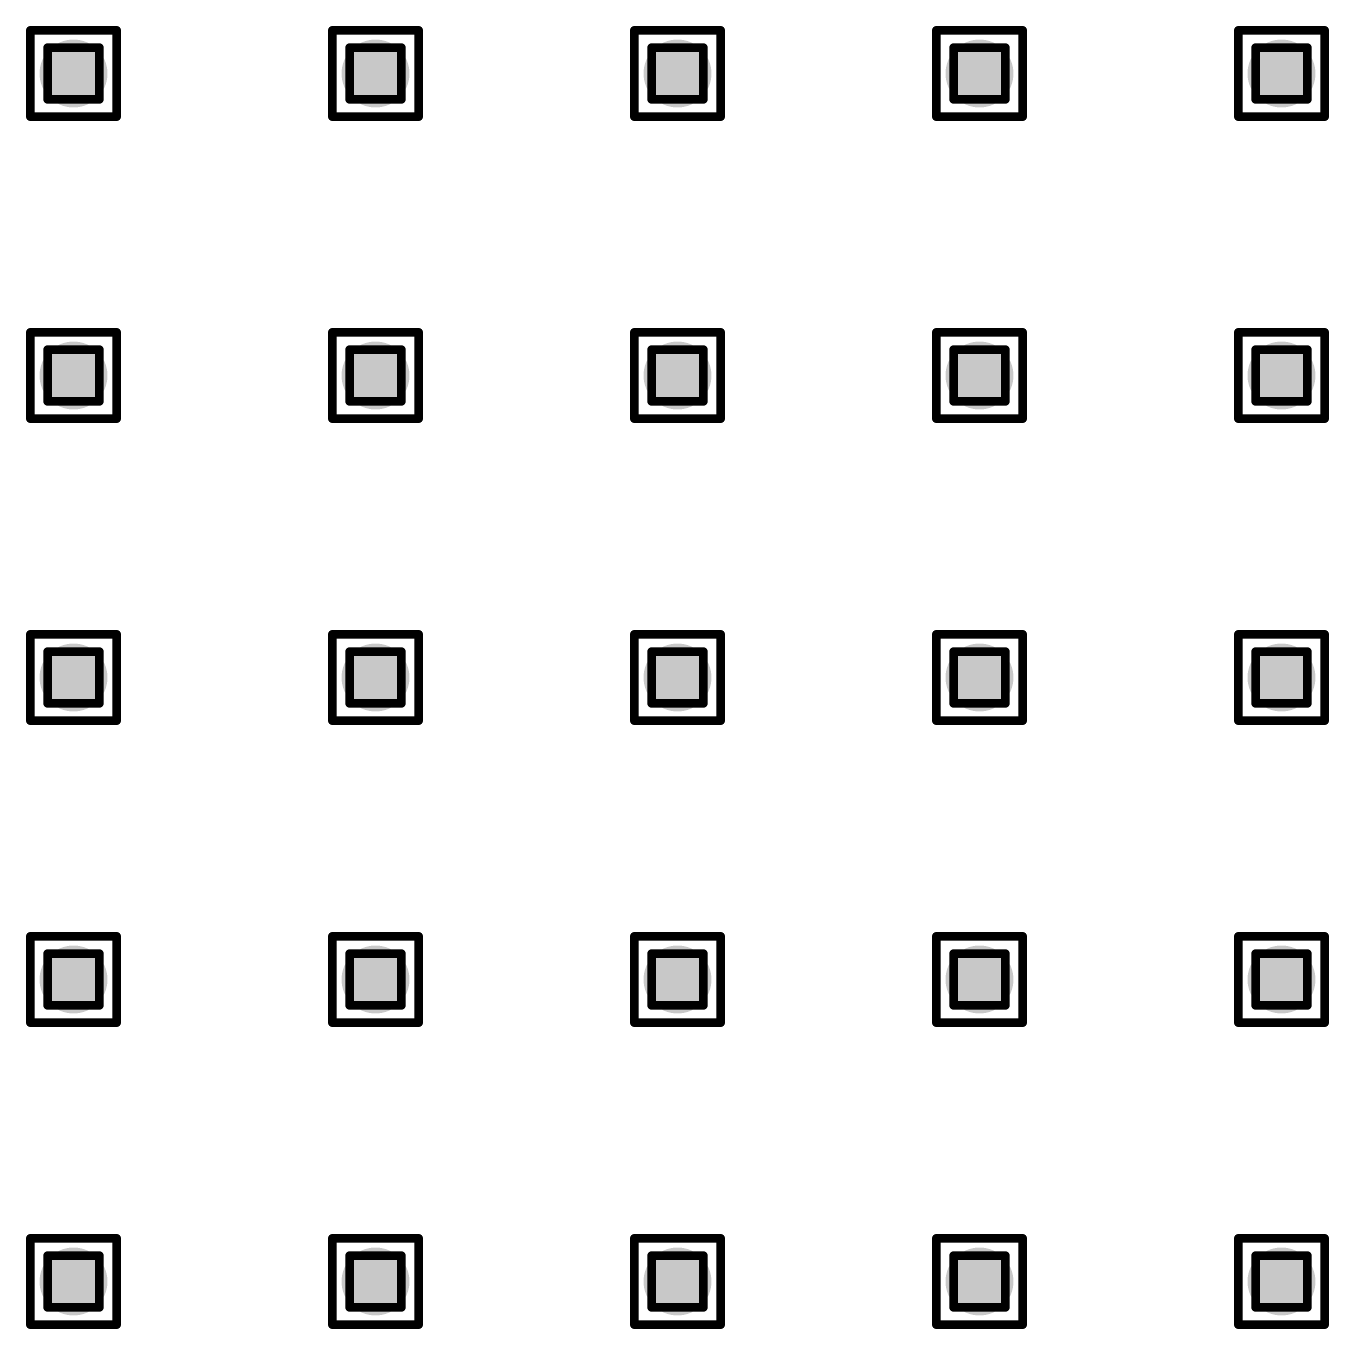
# Model space of a CAD drawing. Header units: millimetres. Extents: x -25 to 478, y -31 to 252.
# Drawn here: x 29.51 to 37.19, y 16.18 to 23.85 of the extents above; entities that cross this region are included whole.
import ezdxf

# ---------------------------------------------------------------- set-up
doc = ezdxf.new("R2010")
doc.units = ezdxf.units.MM
doc.layers.add('DrillDrawing', color=1, linetype='Continuous')
doc.layers.add('ViaHoleLayer', color=16, linetype='Continuous')

msp = doc.modelspace()

# ---------------------------------------------------------------- hatches: boundary and pattern name
at = {"layer": 'ViaHoleLayer'}
h = msp.add_hatch(color=16, dxfattribs=at)
edge = h.paths.add_edge_path()
edge.add_arc((29.7942, 23.5712), 0.2, 0, 360)
h = msp.add_hatch(color=16, dxfattribs=at)
edge = h.paths.add_edge_path()
edge.add_arc((31.5722, 23.5712), 0.2, 0, 360)
h = msp.add_hatch(color=16, dxfattribs=at)
edge = h.paths.add_edge_path()
edge.add_arc((33.3502, 23.5712), 0.2, 0, 360)
h = msp.add_hatch(color=16, dxfattribs=at)
edge = h.paths.add_edge_path()
edge.add_arc((35.1282, 23.5712), 0.2, 0, 360)
h = msp.add_hatch(color=16, dxfattribs=at)
edge = h.paths.add_edge_path()
edge.add_arc((36.9062, 23.5712), 0.2, 0, 360)
h = msp.add_hatch(color=16, dxfattribs=at)
edge = h.paths.add_edge_path()
edge.add_arc((29.7942, 21.7932), 0.2, 0, 360)
h = msp.add_hatch(color=16, dxfattribs=at)
edge = h.paths.add_edge_path()
edge.add_arc((31.5722, 21.7932), 0.2, 0, 360)
h = msp.add_hatch(color=16, dxfattribs=at)
edge = h.paths.add_edge_path()
edge.add_arc((33.3502, 21.7932), 0.2, 0, 360)
h = msp.add_hatch(color=16, dxfattribs=at)
edge = h.paths.add_edge_path()
edge.add_arc((35.1282, 21.7932), 0.2, 0, 360)
h = msp.add_hatch(color=16, dxfattribs=at)
edge = h.paths.add_edge_path()
edge.add_arc((36.9062, 21.7932), 0.2, 0, 360)
h = msp.add_hatch(color=16, dxfattribs=at)
edge = h.paths.add_edge_path()
edge.add_arc((29.7942, 20.0152), 0.2, 0, 360)
h = msp.add_hatch(color=16, dxfattribs=at)
edge = h.paths.add_edge_path()
edge.add_arc((31.5722, 20.0152), 0.2, 0, 360)
h = msp.add_hatch(color=16, dxfattribs=at)
edge = h.paths.add_edge_path()
edge.add_arc((33.3502, 20.0152), 0.2, 0, 360)
h = msp.add_hatch(color=16, dxfattribs=at)
edge = h.paths.add_edge_path()
edge.add_arc((35.1282, 20.0152), 0.2, 0, 360)
h = msp.add_hatch(color=16, dxfattribs=at)
edge = h.paths.add_edge_path()
edge.add_arc((36.9062, 20.0152), 0.2, 0, 360)
h = msp.add_hatch(color=16, dxfattribs=at)
edge = h.paths.add_edge_path()
edge.add_arc((29.7942, 18.2372), 0.2, 0, 360)
h = msp.add_hatch(color=16, dxfattribs=at)
edge = h.paths.add_edge_path()
edge.add_arc((31.5722, 18.2372), 0.2, 0, 360)
h = msp.add_hatch(color=16, dxfattribs=at)
edge = h.paths.add_edge_path()
edge.add_arc((33.3502, 18.2372), 0.2, 0, 360)
h = msp.add_hatch(color=16, dxfattribs=at)
edge = h.paths.add_edge_path()
edge.add_arc((35.1282, 18.2372), 0.2, 0, 360)
h = msp.add_hatch(color=16, dxfattribs=at)
edge = h.paths.add_edge_path()
edge.add_arc((36.9062, 18.2372), 0.2, 0, 360)
h = msp.add_hatch(color=16, dxfattribs=at)
edge = h.paths.add_edge_path()
edge.add_arc((29.7942, 16.4592), 0.2, 0, 360)
h = msp.add_hatch(color=16, dxfattribs=at)
edge = h.paths.add_edge_path()
edge.add_arc((31.5722, 16.4592), 0.2, 0, 360)
h = msp.add_hatch(color=16, dxfattribs=at)
edge = h.paths.add_edge_path()
edge.add_arc((33.3502, 16.4592), 0.2, 0, 360)
h = msp.add_hatch(color=16, dxfattribs=at)
edge = h.paths.add_edge_path()
edge.add_arc((35.1282, 16.4592), 0.2, 0, 360)
h = msp.add_hatch(color=16, dxfattribs=at)
edge = h.paths.add_edge_path()
edge.add_arc((36.9062, 16.4592), 0.2, 0, 360)

# ---------------------------------------------------------------- linework, layer by layer
at = {"layer": 'DrillDrawing', "const_width": 0.0508}
for points in [[(29.5402, 23.8252), (30.0482, 23.8252)], [(29.5402, 23.3172), (29.5402, 23.8252)], [(30.0482, 23.3172), (30.0482, 23.8252)], [(31.3182, 23.8252), (31.8262, 23.8252)], [(31.3182, 23.3172), (31.3182, 23.8252)], [(31.8262, 23.3172), (31.8262, 23.8252)], [(33.0962, 23.8252), (33.6042, 23.8252)], [(33.0962, 23.3172), (33.0962, 23.8252)], [(33.6042, 23.3172), (33.6042, 23.8252)], [(34.8742, 23.8252), (35.3822, 23.8252)], [(34.8742, 23.3172), (34.8742, 23.8252)], [(35.3822, 23.3172), (35.3822, 23.8252)], [(36.6522, 23.8252), (37.1602, 23.8252)], [(36.6522, 23.3172), (36.6522, 23.8252)], [(37.1602, 23.3172), (37.1602, 23.8252)], [(29.6418, 23.7236), (29.9466, 23.7236)], [(29.6418, 23.4188), (29.6418, 23.7236)], [(29.9466, 23.4188), (29.9466, 23.7236)], [(31.4198, 23.7236), (31.7246, 23.7236)], [(31.4198, 23.4188), (31.4198, 23.7236)], [(31.7246, 23.4188), (31.7246, 23.7236)], [(33.1978, 23.7236), (33.5026, 23.7236)], [(33.1978, 23.4188), (33.1978, 23.7236)], [(33.5026, 23.4188), (33.5026, 23.7236)], [(34.9758, 23.7236), (35.2806, 23.7236)], [(34.9758, 23.4188), (34.9758, 23.7236)], [(35.2806, 23.4188), (35.2806, 23.7236)], [(36.7538, 23.7236), (37.0586, 23.7236)], [(36.7538, 23.4188), (36.7538, 23.7236)], [(37.0586, 23.4188), (37.0586, 23.7236)], [(29.6418, 23.4188), (29.9466, 23.4188)], [(31.4198, 23.4188), (31.7246, 23.4188)], [(33.1978, 23.4188), (33.5026, 23.4188)], [(34.9758, 23.4188), (35.2806, 23.4188)], [(36.7538, 23.4188), (37.0586, 23.4188)], [(29.5402, 23.3172), (30.0482, 23.3172)], [(31.3182, 23.3172), (31.8262, 23.3172)], [(33.0962, 23.3172), (33.6042, 23.3172)], [(34.8742, 23.3172), (35.3822, 23.3172)], [(36.6522, 23.3172), (37.1602, 23.3172)], [(29.5402, 22.0472), (30.0482, 22.0472)], [(29.5402, 21.5392), (29.5402, 22.0472)], [(30.0482, 21.5392), (30.0482, 22.0472)], [(31.3182, 22.0472), (31.8262, 22.0472)], [(31.3182, 21.5392), (31.3182, 22.0472)], [(31.8262, 21.5392), (31.8262, 22.0472)], [(33.0962, 22.0472), (33.6042, 22.0472)], [(33.0962, 21.5392), (33.0962, 22.0472)], [(33.6042, 21.5392), (33.6042, 22.0472)], [(34.8742, 22.0472), (35.3822, 22.0472)], [(34.8742, 21.5392), (34.8742, 22.0472)], [(35.3822, 21.5392), (35.3822, 22.0472)], [(36.6522, 22.0472), (37.1602, 22.0472)], [(36.6522, 21.5392), (36.6522, 22.0472)], [(37.1602, 21.5392), (37.1602, 22.0472)], [(29.6418, 21.9456), (29.9466, 21.9456)], [(29.6418, 21.6408), (29.6418, 21.9456)], [(29.9466, 21.6408), (29.9466, 21.9456)], [(31.4198, 21.9456), (31.7246, 21.9456)], [(31.4198, 21.6408), (31.4198, 21.9456)], [(31.7246, 21.6408), (31.7246, 21.9456)], [(33.1978, 21.9456), (33.5026, 21.9456)], [(33.1978, 21.6408), (33.1978, 21.9456)], [(33.5026, 21.6408), (33.5026, 21.9456)], [(34.9758, 21.9456), (35.2806, 21.9456)], [(34.9758, 21.6408), (34.9758, 21.9456)], [(35.2806, 21.6408), (35.2806, 21.9456)], [(36.7538, 21.9456), (37.0586, 21.9456)], [(36.7538, 21.6408), (36.7538, 21.9456)], [(37.0586, 21.6408), (37.0586, 21.9456)], [(29.6418, 21.6408), (29.9466, 21.6408)], [(31.4198, 21.6408), (31.7246, 21.6408)], [(33.1978, 21.6408), (33.5026, 21.6408)], [(34.9758, 21.6408), (35.2806, 21.6408)], [(36.7538, 21.6408), (37.0586, 21.6408)], [(29.5402, 21.5392), (30.0482, 21.5392)], [(31.3182, 21.5392), (31.8262, 21.5392)], [(33.0962, 21.5392), (33.6042, 21.5392)], [(34.8742, 21.5392), (35.3822, 21.5392)], [(36.6522, 21.5392), (37.1602, 21.5392)], [(29.5402, 20.2692), (30.0482, 20.2692)], [(29.5402, 19.7612), (29.5402, 20.2692)], [(30.0482, 19.7612), (30.0482, 20.2692)], [(31.3182, 20.2692), (31.8262, 20.2692)], [(31.3182, 19.7612), (31.3182, 20.2692)], [(31.8262, 19.7612), (31.8262, 20.2692)], [(33.0962, 20.2692), (33.6042, 20.2692)], [(33.0962, 19.7612), (33.0962, 20.2692)], [(33.6042, 19.7612), (33.6042, 20.2692)], [(34.8742, 20.2692), (35.3822, 20.2692)], [(34.8742, 19.7612), (34.8742, 20.2692)], [(35.3822, 19.7612), (35.3822, 20.2692)], [(36.6522, 20.2692), (37.1602, 20.2692)], [(36.6522, 19.7612), (36.6522, 20.2692)], [(37.1602, 19.7612), (37.1602, 20.2692)], [(29.6418, 20.1676), (29.9466, 20.1676)], [(29.6418, 19.8628), (29.6418, 20.1676)], [(29.9466, 19.8628), (29.9466, 20.1676)], [(31.4198, 20.1676), (31.7246, 20.1676)], [(31.4198, 19.8628), (31.4198, 20.1676)], [(31.7246, 19.8628), (31.7246, 20.1676)], [(33.1978, 20.1676), (33.5026, 20.1676)], [(33.1978, 19.8628), (33.1978, 20.1676)], [(33.5026, 19.8628), (33.5026, 20.1676)], [(34.9758, 20.1676), (35.2806, 20.1676)], [(34.9758, 19.8628), (34.9758, 20.1676)], [(35.2806, 19.8628), (35.2806, 20.1676)], [(36.7538, 20.1676), (37.0586, 20.1676)], [(36.7538, 19.8628), (36.7538, 20.1676)], [(37.0586, 19.8628), (37.0586, 20.1676)], [(29.6418, 19.8628), (29.9466, 19.8628)], [(31.4198, 19.8628), (31.7246, 19.8628)], [(33.1978, 19.8628), (33.5026, 19.8628)], [(34.9758, 19.8628), (35.2806, 19.8628)], [(36.7538, 19.8628), (37.0586, 19.8628)], [(29.5402, 19.7612), (30.0482, 19.7612)], [(31.3182, 19.7612), (31.8262, 19.7612)], [(33.0962, 19.7612), (33.6042, 19.7612)], [(34.8742, 19.7612), (35.3822, 19.7612)], [(36.6522, 19.7612), (37.1602, 19.7612)], [(29.5402, 18.4912), (30.0482, 18.4912)], [(29.5402, 17.9832), (29.5402, 18.4912)], [(30.0482, 17.9832), (30.0482, 18.4912)], [(31.3182, 18.4912), (31.8262, 18.4912)], [(31.3182, 17.9832), (31.3182, 18.4912)], [(31.8262, 17.9832), (31.8262, 18.4912)], [(33.0962, 18.4912), (33.6042, 18.4912)], [(33.0962, 17.9832), (33.0962, 18.4912)], [(33.6042, 17.9832), (33.6042, 18.4912)], [(34.8742, 18.4912), (35.3822, 18.4912)], [(34.8742, 17.9832), (34.8742, 18.4912)], [(35.3822, 17.9832), (35.3822, 18.4912)], [(36.6522, 18.4912), (37.1602, 18.4912)], [(36.6522, 17.9832), (36.6522, 18.4912)], [(37.1602, 17.9832), (37.1602, 18.4912)], [(29.6418, 18.3896), (29.9466, 18.3896)], [(29.6418, 18.0848), (29.6418, 18.3896)], [(29.9466, 18.0848), (29.9466, 18.3896)], [(31.4198, 18.3896), (31.7246, 18.3896)], [(31.4198, 18.0848), (31.4198, 18.3896)], [(31.7246, 18.0848), (31.7246, 18.3896)], [(33.1978, 18.3896), (33.5026, 18.3896)], [(33.1978, 18.0848), (33.1978, 18.3896)], [(33.5026, 18.0848), (33.5026, 18.3896)], [(34.9758, 18.3896), (35.2806, 18.3896)], [(34.9758, 18.0848), (34.9758, 18.3896)], [(35.2806, 18.0848), (35.2806, 18.3896)], [(36.7538, 18.3896), (37.0586, 18.3896)], [(36.7538, 18.0848), (36.7538, 18.3896)], [(37.0586, 18.0848), (37.0586, 18.3896)], [(29.6418, 18.0848), (29.9466, 18.0848)], [(31.4198, 18.0848), (31.7246, 18.0848)], [(33.1978, 18.0848), (33.5026, 18.0848)], [(34.9758, 18.0848), (35.2806, 18.0848)], [(36.7538, 18.0848), (37.0586, 18.0848)], [(29.5402, 17.9832), (30.0482, 17.9832)], [(31.3182, 17.9832), (31.8262, 17.9832)], [(33.0962, 17.9832), (33.6042, 17.9832)], [(34.8742, 17.9832), (35.3822, 17.9832)], [(36.6522, 17.9832), (37.1602, 17.9832)], [(29.5402, 16.7132), (30.0482, 16.7132)], [(29.5402, 16.2052), (29.5402, 16.7132)], [(30.0482, 16.2052), (30.0482, 16.7132)], [(31.3182, 16.7132), (31.8262, 16.7132)], [(31.3182, 16.2052), (31.3182, 16.7132)], [(31.8262, 16.2052), (31.8262, 16.7132)], [(33.0962, 16.7132), (33.6042, 16.7132)], [(33.0962, 16.2052), (33.0962, 16.7132)], [(33.6042, 16.2052), (33.6042, 16.7132)], [(34.8742, 16.7132), (35.3822, 16.7132)], [(34.8742, 16.2052), (34.8742, 16.7132)], [(35.3822, 16.2052), (35.3822, 16.7132)], [(36.6522, 16.7132), (37.1602, 16.7132)], [(36.6522, 16.2052), (36.6522, 16.7132)], [(37.1602, 16.2052), (37.1602, 16.7132)], [(29.6418, 16.6116), (29.9466, 16.6116)], [(29.6418, 16.3068), (29.6418, 16.6116)], [(29.9466, 16.3068), (29.9466, 16.6116)], [(31.4198, 16.6116), (31.7246, 16.6116)], [(31.4198, 16.3068), (31.4198, 16.6116)], [(31.7246, 16.3068), (31.7246, 16.6116)], [(33.1978, 16.6116), (33.5026, 16.6116)], [(33.1978, 16.3068), (33.1978, 16.6116)], [(33.5026, 16.3068), (33.5026, 16.6116)], [(34.9758, 16.6116), (35.2806, 16.6116)], [(34.9758, 16.3068), (34.9758, 16.6116)], [(35.2806, 16.3068), (35.2806, 16.6116)], [(36.7538, 16.6116), (37.0586, 16.6116)], [(36.7538, 16.3068), (36.7538, 16.6116)], [(37.0586, 16.3068), (37.0586, 16.6116)], [(29.6418, 16.3068), (29.9466, 16.3068)], [(31.4198, 16.3068), (31.7246, 16.3068)], [(33.1978, 16.3068), (33.5026, 16.3068)], [(34.9758, 16.3068), (35.2806, 16.3068)], [(36.7538, 16.3068), (37.0586, 16.3068)], [(29.5402, 16.2052), (30.0482, 16.2052)], [(31.3182, 16.2052), (31.8262, 16.2052)], [(33.0962, 16.2052), (33.6042, 16.2052)], [(34.8742, 16.2052), (35.3822, 16.2052)], [(36.6522, 16.2052), (37.1602, 16.2052)]]:
    msp.add_lwpolyline(points, dxfattribs=at)
at = {"layer": 'DrillDrawing', "const_width": 0.0254}
for points in [[(29.5275, 23.8252, 1), (29.5529, 23.8252, 1)], [(29.5275, 23.8252, 1), (29.5529, 23.8252, 1)], [(30.0355, 23.8252, 1), (30.0609, 23.8252, 1)], [(30.0355, 23.8252, 1), (30.0609, 23.8252, 1)], [(31.3055, 23.8252, 1), (31.3309, 23.8252, 1)], [(31.3055, 23.8252, 1), (31.3309, 23.8252, 1)], [(31.8135, 23.8252, 1), (31.8389, 23.8252, 1)], [(31.8135, 23.8252, 1), (31.8389, 23.8252, 1)], [(33.0835, 23.8252, 1), (33.1089, 23.8252, 1)], [(33.0835, 23.8252, 1), (33.1089, 23.8252, 1)], [(33.5915, 23.8252, 1), (33.6169, 23.8252, 1)], [(33.5915, 23.8252, 1), (33.6169, 23.8252, 1)], [(34.8615, 23.8252, 1), (34.8869, 23.8252, 1)], [(34.8615, 23.8252, 1), (34.8869, 23.8252, 1)], [(35.3695, 23.8252, 1), (35.3949, 23.8252, 1)], [(35.3695, 23.8252, 1), (35.3949, 23.8252, 1)], [(36.6395, 23.8252, 1), (36.6649, 23.8252, 1)], [(36.6395, 23.8252, 1), (36.6649, 23.8252, 1)], [(37.1475, 23.8252, 1), (37.1729, 23.8252, 1)], [(37.1475, 23.8252, 1), (37.1729, 23.8252, 1)], [(29.6291, 23.7236, 1), (29.6545, 23.7236, 1)], [(29.6291, 23.7236, 1), (29.6545, 23.7236, 1)], [(29.9339, 23.7236, 1), (29.9593, 23.7236, 1)], [(29.9339, 23.7236, 1), (29.9593, 23.7236, 1)], [(31.4071, 23.7236, 1), (31.4325, 23.7236, 1)], [(31.4071, 23.7236, 1), (31.4325, 23.7236, 1)], [(31.7119, 23.7236, 1), (31.7373, 23.7236, 1)], [(31.7119, 23.7236, 1), (31.7373, 23.7236, 1)], [(33.1851, 23.7236, 1), (33.2105, 23.7236, 1)], [(33.1851, 23.7236, 1), (33.2105, 23.7236, 1)], [(33.4899, 23.7236, 1), (33.5153, 23.7236, 1)], [(33.4899, 23.7236, 1), (33.5153, 23.7236, 1)], [(34.9631, 23.7236, 1), (34.9885, 23.7236, 1)], [(34.9631, 23.7236, 1), (34.9885, 23.7236, 1)], [(35.2679, 23.7236, 1), (35.2933, 23.7236, 1)], [(35.2679, 23.7236, 1), (35.2933, 23.7236, 1)], [(36.7411, 23.7236, 1), (36.7665, 23.7236, 1)], [(36.7411, 23.7236, 1), (36.7665, 23.7236, 1)], [(37.0459, 23.7236, 1), (37.0713, 23.7236, 1)], [(37.0459, 23.7236, 1), (37.0713, 23.7236, 1)], [(29.6291, 23.4188, 1), (29.6545, 23.4188, 1)], [(29.6291, 23.4188, 1), (29.6545, 23.4188, 1)], [(29.9339, 23.4188, 1), (29.9593, 23.4188, 1)], [(29.9339, 23.4188, 1), (29.9593, 23.4188, 1)], [(31.4071, 23.4188, 1), (31.4325, 23.4188, 1)], [(31.4071, 23.4188, 1), (31.4325, 23.4188, 1)], [(31.7119, 23.4188, 1), (31.7373, 23.4188, 1)], [(31.7119, 23.4188, 1), (31.7373, 23.4188, 1)], [(33.1851, 23.4188, 1), (33.2105, 23.4188, 1)], [(33.1851, 23.4188, 1), (33.2105, 23.4188, 1)], [(33.4899, 23.4188, 1), (33.5153, 23.4188, 1)], [(33.4899, 23.4188, 1), (33.5153, 23.4188, 1)], [(34.9631, 23.4188, 1), (34.9885, 23.4188, 1)], [(34.9631, 23.4188, 1), (34.9885, 23.4188, 1)], [(35.2679, 23.4188, 1), (35.2933, 23.4188, 1)], [(35.2679, 23.4188, 1), (35.2933, 23.4188, 1)], [(36.7411, 23.4188, 1), (36.7665, 23.4188, 1)], [(36.7411, 23.4188, 1), (36.7665, 23.4188, 1)], [(37.0459, 23.4188, 1), (37.0713, 23.4188, 1)], [(37.0459, 23.4188, 1), (37.0713, 23.4188, 1)], [(29.5275, 23.3172, 1), (29.5529, 23.3172, 1)], [(29.5275, 23.3172, 1), (29.5529, 23.3172, 1)], [(30.0355, 23.3172, 1), (30.0609, 23.3172, 1)], [(30.0355, 23.3172, 1), (30.0609, 23.3172, 1)], [(31.3055, 23.3172, 1), (31.3309, 23.3172, 1)], [(31.3055, 23.3172, 1), (31.3309, 23.3172, 1)], [(31.8135, 23.3172, 1), (31.8389, 23.3172, 1)], [(31.8135, 23.3172, 1), (31.8389, 23.3172, 1)], [(33.0835, 23.3172, 1), (33.1089, 23.3172, 1)], [(33.0835, 23.3172, 1), (33.1089, 23.3172, 1)], [(33.5915, 23.3172, 1), (33.6169, 23.3172, 1)], [(33.5915, 23.3172, 1), (33.6169, 23.3172, 1)], [(34.8615, 23.3172, 1), (34.8869, 23.3172, 1)], [(34.8615, 23.3172, 1), (34.8869, 23.3172, 1)], [(35.3695, 23.3172, 1), (35.3949, 23.3172, 1)], [(35.3695, 23.3172, 1), (35.3949, 23.3172, 1)], [(36.6395, 23.3172, 1), (36.6649, 23.3172, 1)], [(36.6395, 23.3172, 1), (36.6649, 23.3172, 1)], [(37.1475, 23.3172, 1), (37.1729, 23.3172, 1)], [(37.1475, 23.3172, 1), (37.1729, 23.3172, 1)], [(29.5275, 22.0472, 1), (29.5529, 22.0472, 1)], [(29.5275, 22.0472, 1), (29.5529, 22.0472, 1)], [(30.0355, 22.0472, 1), (30.0609, 22.0472, 1)], [(30.0355, 22.0472, 1), (30.0609, 22.0472, 1)], [(31.3055, 22.0472, 1), (31.3309, 22.0472, 1)], [(31.3055, 22.0472, 1), (31.3309, 22.0472, 1)], [(31.8135, 22.0472, 1), (31.8389, 22.0472, 1)], [(31.8135, 22.0472, 1), (31.8389, 22.0472, 1)], [(33.0835, 22.0472, 1), (33.1089, 22.0472, 1)], [(33.0835, 22.0472, 1), (33.1089, 22.0472, 1)], [(33.5915, 22.0472, 1), (33.6169, 22.0472, 1)], [(33.5915, 22.0472, 1), (33.6169, 22.0472, 1)], [(34.8615, 22.0472, 1), (34.8869, 22.0472, 1)], [(34.8615, 22.0472, 1), (34.8869, 22.0472, 1)], [(35.3695, 22.0472, 1), (35.3949, 22.0472, 1)], [(35.3695, 22.0472, 1), (35.3949, 22.0472, 1)], [(36.6395, 22.0472, 1), (36.6649, 22.0472, 1)], [(36.6395, 22.0472, 1), (36.6649, 22.0472, 1)], [(37.1475, 22.0472, 1), (37.1729, 22.0472, 1)], [(37.1475, 22.0472, 1), (37.1729, 22.0472, 1)], [(29.6291, 21.9456, 1), (29.6545, 21.9456, 1)], [(29.6291, 21.9456, 1), (29.6545, 21.9456, 1)], [(29.9339, 21.9456, 1), (29.9593, 21.9456, 1)], [(29.9339, 21.9456, 1), (29.9593, 21.9456, 1)], [(31.4071, 21.9456, 1), (31.4325, 21.9456, 1)], [(31.4071, 21.9456, 1), (31.4325, 21.9456, 1)], [(31.7119, 21.9456, 1), (31.7373, 21.9456, 1)], [(31.7119, 21.9456, 1), (31.7373, 21.9456, 1)], [(33.1851, 21.9456, 1), (33.2105, 21.9456, 1)], [(33.1851, 21.9456, 1), (33.2105, 21.9456, 1)], [(33.4899, 21.9456, 1), (33.5153, 21.9456, 1)], [(33.4899, 21.9456, 1), (33.5153, 21.9456, 1)], [(34.9631, 21.9456, 1), (34.9885, 21.9456, 1)], [(34.9631, 21.9456, 1), (34.9885, 21.9456, 1)], [(35.2679, 21.9456, 1), (35.2933, 21.9456, 1)], [(35.2679, 21.9456, 1), (35.2933, 21.9456, 1)], [(36.7411, 21.9456, 1), (36.7665, 21.9456, 1)], [(36.7411, 21.9456, 1), (36.7665, 21.9456, 1)], [(37.0459, 21.9456, 1), (37.0713, 21.9456, 1)], [(37.0459, 21.9456, 1), (37.0713, 21.9456, 1)], [(29.6291, 21.6408, 1), (29.6545, 21.6408, 1)], [(29.6291, 21.6408, 1), (29.6545, 21.6408, 1)], [(29.9339, 21.6408, 1), (29.9593, 21.6408, 1)], [(29.9339, 21.6408, 1), (29.9593, 21.6408, 1)], [(31.4071, 21.6408, 1), (31.4325, 21.6408, 1)], [(31.4071, 21.6408, 1), (31.4325, 21.6408, 1)], [(31.7119, 21.6408, 1), (31.7373, 21.6408, 1)], [(31.7119, 21.6408, 1), (31.7373, 21.6408, 1)], [(33.1851, 21.6408, 1), (33.2105, 21.6408, 1)], [(33.1851, 21.6408, 1), (33.2105, 21.6408, 1)], [(33.4899, 21.6408, 1), (33.5153, 21.6408, 1)], [(33.4899, 21.6408, 1), (33.5153, 21.6408, 1)], [(34.9631, 21.6408, 1), (34.9885, 21.6408, 1)], [(34.9631, 21.6408, 1), (34.9885, 21.6408, 1)], [(35.2679, 21.6408, 1), (35.2933, 21.6408, 1)], [(35.2679, 21.6408, 1), (35.2933, 21.6408, 1)], [(36.7411, 21.6408, 1), (36.7665, 21.6408, 1)], [(36.7411, 21.6408, 1), (36.7665, 21.6408, 1)], [(37.0459, 21.6408, 1), (37.0713, 21.6408, 1)], [(37.0459, 21.6408, 1), (37.0713, 21.6408, 1)], [(29.5275, 21.5392, 1), (29.5529, 21.5392, 1)], [(29.5275, 21.5392, 1), (29.5529, 21.5392, 1)], [(30.0355, 21.5392, 1), (30.0609, 21.5392, 1)], [(30.0355, 21.5392, 1), (30.0609, 21.5392, 1)], [(31.3055, 21.5392, 1), (31.3309, 21.5392, 1)], [(31.3055, 21.5392, 1), (31.3309, 21.5392, 1)], [(31.8135, 21.5392, 1), (31.8389, 21.5392, 1)], [(31.8135, 21.5392, 1), (31.8389, 21.5392, 1)], [(33.0835, 21.5392, 1), (33.1089, 21.5392, 1)], [(33.0835, 21.5392, 1), (33.1089, 21.5392, 1)], [(33.5915, 21.5392, 1), (33.6169, 21.5392, 1)], [(33.5915, 21.5392, 1), (33.6169, 21.5392, 1)], [(34.8615, 21.5392, 1), (34.8869, 21.5392, 1)], [(34.8615, 21.5392, 1), (34.8869, 21.5392, 1)], [(35.3695, 21.5392, 1), (35.3949, 21.5392, 1)], [(35.3695, 21.5392, 1), (35.3949, 21.5392, 1)], [(36.6395, 21.5392, 1), (36.6649, 21.5392, 1)], [(36.6395, 21.5392, 1), (36.6649, 21.5392, 1)], [(37.1475, 21.5392, 1), (37.1729, 21.5392, 1)], [(37.1475, 21.5392, 1), (37.1729, 21.5392, 1)], [(29.5275, 20.2692, 1), (29.5529, 20.2692, 1)], [(29.5275, 20.2692, 1), (29.5529, 20.2692, 1)], [(30.0355, 20.2692, 1), (30.0609, 20.2692, 1)], [(30.0355, 20.2692, 1), (30.0609, 20.2692, 1)], [(31.3055, 20.2692, 1), (31.3309, 20.2692, 1)], [(31.3055, 20.2692, 1), (31.3309, 20.2692, 1)], [(31.8135, 20.2692, 1), (31.8389, 20.2692, 1)], [(31.8135, 20.2692, 1), (31.8389, 20.2692, 1)], [(33.0835, 20.2692, 1), (33.1089, 20.2692, 1)], [(33.0835, 20.2692, 1), (33.1089, 20.2692, 1)], [(33.5915, 20.2692, 1), (33.6169, 20.2692, 1)], [(33.5915, 20.2692, 1), (33.6169, 20.2692, 1)], [(34.8615, 20.2692, 1), (34.8869, 20.2692, 1)], [(34.8615, 20.2692, 1), (34.8869, 20.2692, 1)], [(35.3695, 20.2692, 1), (35.3949, 20.2692, 1)], [(35.3695, 20.2692, 1), (35.3949, 20.2692, 1)], [(36.6395, 20.2692, 1), (36.6649, 20.2692, 1)], [(36.6395, 20.2692, 1), (36.6649, 20.2692, 1)], [(37.1475, 20.2692, 1), (37.1729, 20.2692, 1)], [(37.1475, 20.2692, 1), (37.1729, 20.2692, 1)], [(29.6291, 20.1676, 1), (29.6545, 20.1676, 1)], [(29.6291, 20.1676, 1), (29.6545, 20.1676, 1)], [(29.9339, 20.1676, 1), (29.9593, 20.1676, 1)], [(29.9339, 20.1676, 1), (29.9593, 20.1676, 1)], [(31.4071, 20.1676, 1), (31.4325, 20.1676, 1)], [(31.4071, 20.1676, 1), (31.4325, 20.1676, 1)], [(31.7119, 20.1676, 1), (31.7373, 20.1676, 1)], [(31.7119, 20.1676, 1), (31.7373, 20.1676, 1)], [(33.1851, 20.1676, 1), (33.2105, 20.1676, 1)], [(33.1851, 20.1676, 1), (33.2105, 20.1676, 1)], [(33.4899, 20.1676, 1), (33.5153, 20.1676, 1)], [(33.4899, 20.1676, 1), (33.5153, 20.1676, 1)], [(34.9631, 20.1676, 1), (34.9885, 20.1676, 1)], [(34.9631, 20.1676, 1), (34.9885, 20.1676, 1)], [(35.2679, 20.1676, 1), (35.2933, 20.1676, 1)], [(35.2679, 20.1676, 1), (35.2933, 20.1676, 1)], [(36.7411, 20.1676, 1), (36.7665, 20.1676, 1)], [(36.7411, 20.1676, 1), (36.7665, 20.1676, 1)], [(37.0459, 20.1676, 1), (37.0713, 20.1676, 1)], [(37.0459, 20.1676, 1), (37.0713, 20.1676, 1)], [(29.6291, 19.8628, 1), (29.6545, 19.8628, 1)], [(29.6291, 19.8628, 1), (29.6545, 19.8628, 1)], [(29.9339, 19.8628, 1), (29.9593, 19.8628, 1)], [(29.9339, 19.8628, 1), (29.9593, 19.8628, 1)], [(31.4071, 19.8628, 1), (31.4325, 19.8628, 1)], [(31.4071, 19.8628, 1), (31.4325, 19.8628, 1)], [(31.7119, 19.8628, 1), (31.7373, 19.8628, 1)], [(31.7119, 19.8628, 1), (31.7373, 19.8628, 1)], [(33.1851, 19.8628, 1), (33.2105, 19.8628, 1)], [(33.1851, 19.8628, 1), (33.2105, 19.8628, 1)], [(33.4899, 19.8628, 1), (33.5153, 19.8628, 1)], [(33.4899, 19.8628, 1), (33.5153, 19.8628, 1)], [(34.9631, 19.8628, 1), (34.9885, 19.8628, 1)], [(34.9631, 19.8628, 1), (34.9885, 19.8628, 1)], [(35.2679, 19.8628, 1), (35.2933, 19.8628, 1)], [(35.2679, 19.8628, 1), (35.2933, 19.8628, 1)], [(36.7411, 19.8628, 1), (36.7665, 19.8628, 1)], [(36.7411, 19.8628, 1), (36.7665, 19.8628, 1)], [(37.0459, 19.8628, 1), (37.0713, 19.8628, 1)], [(37.0459, 19.8628, 1), (37.0713, 19.8628, 1)], [(29.5275, 19.7612, 1), (29.5529, 19.7612, 1)], [(29.5275, 19.7612, 1), (29.5529, 19.7612, 1)], [(30.0355, 19.7612, 1), (30.0609, 19.7612, 1)], [(30.0355, 19.7612, 1), (30.0609, 19.7612, 1)], [(31.3055, 19.7612, 1), (31.3309, 19.7612, 1)], [(31.3055, 19.7612, 1), (31.3309, 19.7612, 1)], [(31.8135, 19.7612, 1), (31.8389, 19.7612, 1)], [(31.8135, 19.7612, 1), (31.8389, 19.7612, 1)], [(33.0835, 19.7612, 1), (33.1089, 19.7612, 1)], [(33.0835, 19.7612, 1), (33.1089, 19.7612, 1)], [(33.5915, 19.7612, 1), (33.6169, 19.7612, 1)], [(33.5915, 19.7612, 1), (33.6169, 19.7612, 1)], [(34.8615, 19.7612, 1), (34.8869, 19.7612, 1)], [(34.8615, 19.7612, 1), (34.8869, 19.7612, 1)], [(35.3695, 19.7612, 1), (35.3949, 19.7612, 1)], [(35.3695, 19.7612, 1), (35.3949, 19.7612, 1)], [(36.6395, 19.7612, 1), (36.6649, 19.7612, 1)], [(36.6395, 19.7612, 1), (36.6649, 19.7612, 1)], [(37.1475, 19.7612, 1), (37.1729, 19.7612, 1)], [(37.1475, 19.7612, 1), (37.1729, 19.7612, 1)], [(29.5275, 18.4912, 1), (29.5529, 18.4912, 1)], [(29.5275, 18.4912, 1), (29.5529, 18.4912, 1)], [(30.0355, 18.4912, 1), (30.0609, 18.4912, 1)], [(30.0355, 18.4912, 1), (30.0609, 18.4912, 1)], [(31.3055, 18.4912, 1), (31.3309, 18.4912, 1)], [(31.3055, 18.4912, 1), (31.3309, 18.4912, 1)], [(31.8135, 18.4912, 1), (31.8389, 18.4912, 1)], [(31.8135, 18.4912, 1), (31.8389, 18.4912, 1)], [(33.0835, 18.4912, 1), (33.1089, 18.4912, 1)], [(33.0835, 18.4912, 1), (33.1089, 18.4912, 1)], [(33.5915, 18.4912, 1), (33.6169, 18.4912, 1)], [(33.5915, 18.4912, 1), (33.6169, 18.4912, 1)], [(34.8615, 18.4912, 1), (34.8869, 18.4912, 1)], [(34.8615, 18.4912, 1), (34.8869, 18.4912, 1)], [(35.3695, 18.4912, 1), (35.3949, 18.4912, 1)], [(35.3695, 18.4912, 1), (35.3949, 18.4912, 1)], [(36.6395, 18.4912, 1), (36.6649, 18.4912, 1)], [(36.6395, 18.4912, 1), (36.6649, 18.4912, 1)], [(37.1475, 18.4912, 1), (37.1729, 18.4912, 1)], [(37.1475, 18.4912, 1), (37.1729, 18.4912, 1)], [(29.6291, 18.3896, 1), (29.6545, 18.3896, 1)], [(29.6291, 18.3896, 1), (29.6545, 18.3896, 1)], [(29.9339, 18.3896, 1), (29.9593, 18.3896, 1)], [(29.9339, 18.3896, 1), (29.9593, 18.3896, 1)], [(31.4071, 18.3896, 1), (31.4325, 18.3896, 1)], [(31.4071, 18.3896, 1), (31.4325, 18.3896, 1)], [(31.7119, 18.3896, 1), (31.7373, 18.3896, 1)], [(31.7119, 18.3896, 1), (31.7373, 18.3896, 1)], [(33.1851, 18.3896, 1), (33.2105, 18.3896, 1)], [(33.1851, 18.3896, 1), (33.2105, 18.3896, 1)], [(33.4899, 18.3896, 1), (33.5153, 18.3896, 1)], [(33.4899, 18.3896, 1), (33.5153, 18.3896, 1)], [(34.9631, 18.3896, 1), (34.9885, 18.3896, 1)], [(34.9631, 18.3896, 1), (34.9885, 18.3896, 1)], [(35.2679, 18.3896, 1), (35.2933, 18.3896, 1)], [(35.2679, 18.3896, 1), (35.2933, 18.3896, 1)], [(36.7411, 18.3896, 1), (36.7665, 18.3896, 1)], [(36.7411, 18.3896, 1), (36.7665, 18.3896, 1)], [(37.0459, 18.3896, 1), (37.0713, 18.3896, 1)], [(37.0459, 18.3896, 1), (37.0713, 18.3896, 1)], [(29.6291, 18.0848, 1), (29.6545, 18.0848, 1)], [(29.6291, 18.0848, 1), (29.6545, 18.0848, 1)], [(29.9339, 18.0848, 1), (29.9593, 18.0848, 1)], [(29.9339, 18.0848, 1), (29.9593, 18.0848, 1)], [(31.4071, 18.0848, 1), (31.4325, 18.0848, 1)], [(31.4071, 18.0848, 1), (31.4325, 18.0848, 1)], [(31.7119, 18.0848, 1), (31.7373, 18.0848, 1)], [(31.7119, 18.0848, 1), (31.7373, 18.0848, 1)], [(33.1851, 18.0848, 1), (33.2105, 18.0848, 1)], [(33.1851, 18.0848, 1), (33.2105, 18.0848, 1)], [(33.4899, 18.0848, 1), (33.5153, 18.0848, 1)], [(33.4899, 18.0848, 1), (33.5153, 18.0848, 1)], [(34.9631, 18.0848, 1), (34.9885, 18.0848, 1)], [(34.9631, 18.0848, 1), (34.9885, 18.0848, 1)], [(35.2679, 18.0848, 1), (35.2933, 18.0848, 1)], [(35.2679, 18.0848, 1), (35.2933, 18.0848, 1)], [(36.7411, 18.0848, 1), (36.7665, 18.0848, 1)], [(36.7411, 18.0848, 1), (36.7665, 18.0848, 1)], [(37.0459, 18.0848, 1), (37.0713, 18.0848, 1)], [(37.0459, 18.0848, 1), (37.0713, 18.0848, 1)], [(29.5275, 17.9832, 1), (29.5529, 17.9832, 1)], [(29.5275, 17.9832, 1), (29.5529, 17.9832, 1)], [(30.0355, 17.9832, 1), (30.0609, 17.9832, 1)], [(30.0355, 17.9832, 1), (30.0609, 17.9832, 1)], [(31.3055, 17.9832, 1), (31.3309, 17.9832, 1)], [(31.3055, 17.9832, 1), (31.3309, 17.9832, 1)], [(31.8135, 17.9832, 1), (31.8389, 17.9832, 1)], [(31.8135, 17.9832, 1), (31.8389, 17.9832, 1)], [(33.0835, 17.9832, 1), (33.1089, 17.9832, 1)], [(33.0835, 17.9832, 1), (33.1089, 17.9832, 1)], [(33.5915, 17.9832, 1), (33.6169, 17.9832, 1)], [(33.5915, 17.9832, 1), (33.6169, 17.9832, 1)], [(34.8615, 17.9832, 1), (34.8869, 17.9832, 1)], [(34.8615, 17.9832, 1), (34.8869, 17.9832, 1)], [(35.3695, 17.9832, 1), (35.3949, 17.9832, 1)], [(35.3695, 17.9832, 1), (35.3949, 17.9832, 1)], [(36.6395, 17.9832, 1), (36.6649, 17.9832, 1)], [(36.6395, 17.9832, 1), (36.6649, 17.9832, 1)], [(37.1475, 17.9832, 1), (37.1729, 17.9832, 1)], [(37.1475, 17.9832, 1), (37.1729, 17.9832, 1)], [(29.5275, 16.7132, 1), (29.5529, 16.7132, 1)], [(29.5275, 16.7132, 1), (29.5529, 16.7132, 1)], [(30.0355, 16.7132, 1), (30.0609, 16.7132, 1)], [(30.0355, 16.7132, 1), (30.0609, 16.7132, 1)], [(31.3055, 16.7132, 1), (31.3309, 16.7132, 1)], [(31.3055, 16.7132, 1), (31.3309, 16.7132, 1)], [(31.8135, 16.7132, 1), (31.8389, 16.7132, 1)], [(31.8135, 16.7132, 1), (31.8389, 16.7132, 1)], [(33.0835, 16.7132, 1), (33.1089, 16.7132, 1)], [(33.0835, 16.7132, 1), (33.1089, 16.7132, 1)], [(33.5915, 16.7132, 1), (33.6169, 16.7132, 1)], [(33.5915, 16.7132, 1), (33.6169, 16.7132, 1)], [(34.8615, 16.7132, 1), (34.8869, 16.7132, 1)], [(34.8615, 16.7132, 1), (34.8869, 16.7132, 1)], [(35.3695, 16.7132, 1), (35.3949, 16.7132, 1)], [(35.3695, 16.7132, 1), (35.3949, 16.7132, 1)], [(36.6395, 16.7132, 1), (36.6649, 16.7132, 1)], [(36.6395, 16.7132, 1), (36.6649, 16.7132, 1)], [(37.1475, 16.7132, 1), (37.1729, 16.7132, 1)], [(37.1475, 16.7132, 1), (37.1729, 16.7132, 1)], [(29.6291, 16.6116, 1), (29.6545, 16.6116, 1)], [(29.6291, 16.6116, 1), (29.6545, 16.6116, 1)], [(29.9339, 16.6116, 1), (29.9593, 16.6116, 1)], [(29.9339, 16.6116, 1), (29.9593, 16.6116, 1)], [(31.4071, 16.6116, 1), (31.4325, 16.6116, 1)], [(31.4071, 16.6116, 1), (31.4325, 16.6116, 1)], [(31.7119, 16.6116, 1), (31.7373, 16.6116, 1)], [(31.7119, 16.6116, 1), (31.7373, 16.6116, 1)], [(33.1851, 16.6116, 1), (33.2105, 16.6116, 1)], [(33.1851, 16.6116, 1), (33.2105, 16.6116, 1)], [(33.4899, 16.6116, 1), (33.5153, 16.6116, 1)], [(33.4899, 16.6116, 1), (33.5153, 16.6116, 1)], [(34.9631, 16.6116, 1), (34.9885, 16.6116, 1)], [(34.9631, 16.6116, 1), (34.9885, 16.6116, 1)], [(35.2679, 16.6116, 1), (35.2933, 16.6116, 1)], [(35.2679, 16.6116, 1), (35.2933, 16.6116, 1)], [(36.7411, 16.6116, 1), (36.7665, 16.6116, 1)], [(36.7411, 16.6116, 1), (36.7665, 16.6116, 1)], [(37.0459, 16.6116, 1), (37.0713, 16.6116, 1)], [(37.0459, 16.6116, 1), (37.0713, 16.6116, 1)], [(29.6291, 16.3068, 1), (29.6545, 16.3068, 1)], [(29.6291, 16.3068, 1), (29.6545, 16.3068, 1)], [(29.9339, 16.3068, 1), (29.9593, 16.3068, 1)], [(29.9339, 16.3068, 1), (29.9593, 16.3068, 1)], [(31.4071, 16.3068, 1), (31.4325, 16.3068, 1)], [(31.4071, 16.3068, 1), (31.4325, 16.3068, 1)], [(31.7119, 16.3068, 1), (31.7373, 16.3068, 1)], [(31.7119, 16.3068, 1), (31.7373, 16.3068, 1)], [(33.1851, 16.3068, 1), (33.2105, 16.3068, 1)], [(33.1851, 16.3068, 1), (33.2105, 16.3068, 1)], [(33.4899, 16.3068, 1), (33.5153, 16.3068, 1)], [(33.4899, 16.3068, 1), (33.5153, 16.3068, 1)], [(34.9631, 16.3068, 1), (34.9885, 16.3068, 1)], [(34.9631, 16.3068, 1), (34.9885, 16.3068, 1)], [(35.2679, 16.3068, 1), (35.2933, 16.3068, 1)], [(35.2679, 16.3068, 1), (35.2933, 16.3068, 1)], [(36.7411, 16.3068, 1), (36.7665, 16.3068, 1)], [(36.7411, 16.3068, 1), (36.7665, 16.3068, 1)], [(37.0459, 16.3068, 1), (37.0713, 16.3068, 1)], [(37.0459, 16.3068, 1), (37.0713, 16.3068, 1)], [(29.5275, 16.2052, 1), (29.5529, 16.2052, 1)], [(29.5275, 16.2052, 1), (29.5529, 16.2052, 1)], [(30.0355, 16.2052, 1), (30.0609, 16.2052, 1)], [(30.0355, 16.2052, 1), (30.0609, 16.2052, 1)], [(31.3055, 16.2052, 1), (31.3309, 16.2052, 1)], [(31.3055, 16.2052, 1), (31.3309, 16.2052, 1)], [(31.8135, 16.2052, 1), (31.8389, 16.2052, 1)], [(31.8135, 16.2052, 1), (31.8389, 16.2052, 1)], [(33.0835, 16.2052, 1), (33.1089, 16.2052, 1)], [(33.0835, 16.2052, 1), (33.1089, 16.2052, 1)], [(33.5915, 16.2052, 1), (33.6169, 16.2052, 1)], [(33.5915, 16.2052, 1), (33.6169, 16.2052, 1)], [(34.8615, 16.2052, 1), (34.8869, 16.2052, 1)], [(34.8615, 16.2052, 1), (34.8869, 16.2052, 1)], [(35.3695, 16.2052, 1), (35.3949, 16.2052, 1)], [(35.3695, 16.2052, 1), (35.3949, 16.2052, 1)], [(36.6395, 16.2052, 1), (36.6649, 16.2052, 1)], [(36.6395, 16.2052, 1), (36.6649, 16.2052, 1)], [(37.1475, 16.2052, 1), (37.1729, 16.2052, 1)], [(37.1475, 16.2052, 1), (37.1729, 16.2052, 1)]]:
    msp.add_lwpolyline(points, format="xyb", close=True, dxfattribs=at)

doc.saveas('drawing.dxf')
